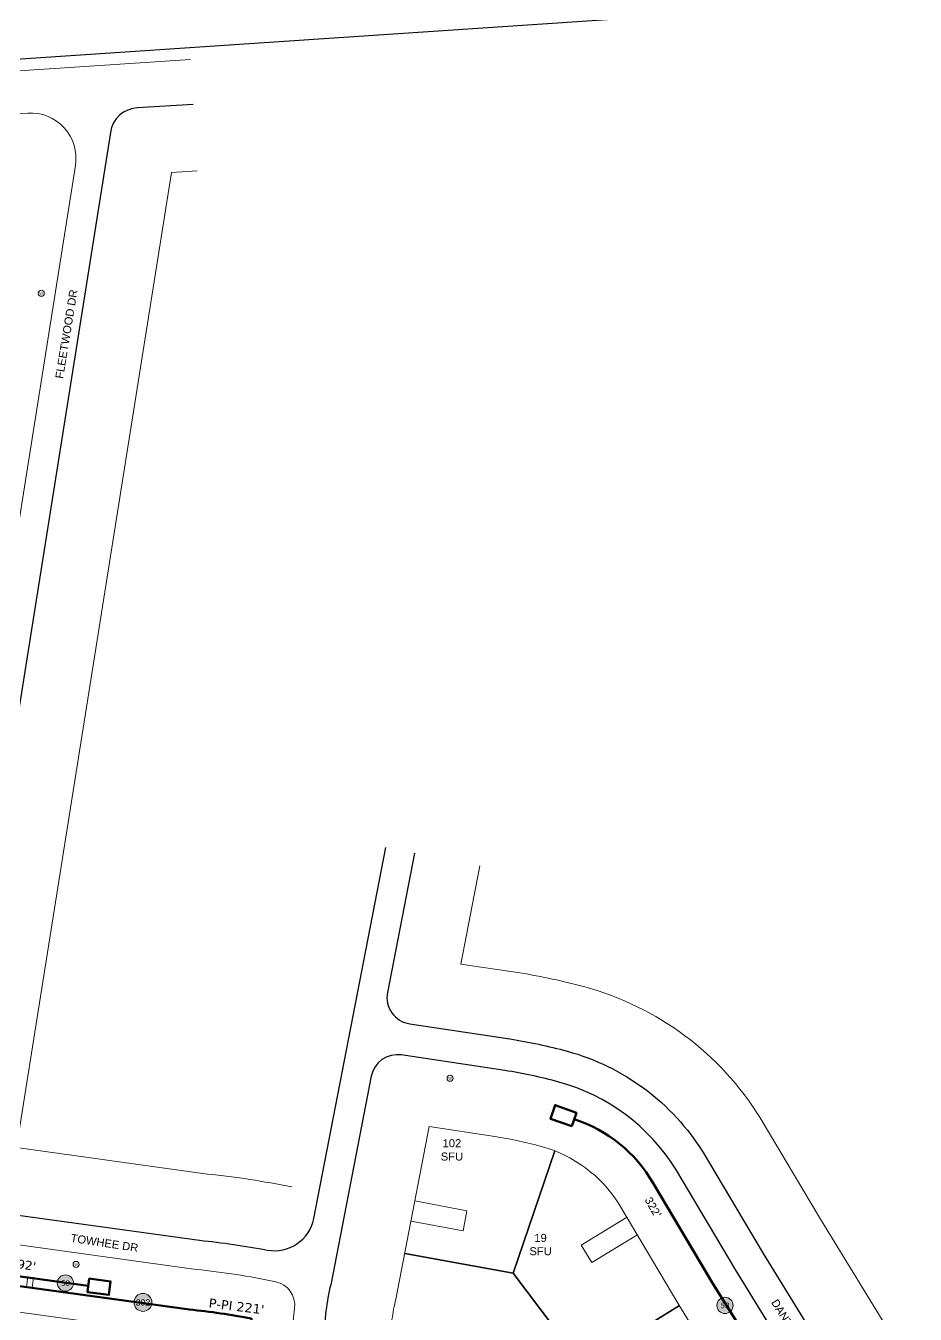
# Model space of a CAD drawing. Header units: inches. Extents: x 2013952 to 2016991, y 779373 to 782808.
# Drawn here: x 2015307 to 2015974, y 780652 to 781618 of the extents above; entities that cross this region are included whole.
import ezdxf
from ezdxf.enums import TextEntityAlignment as Align
from ezdxf.lldxf.tags import DXFTag

# ---------------------------------------------------------------- set-up
doc = ezdxf.new("R2010")
doc.units = ezdxf.units.IN
doc.header["$MEASUREMENT"] = 0
doc.linetypes.add('ACAD_ISO02W100', pattern=[15, 12, -3])
for name, color, linetype in [('8645CHH', 7, 'Continuous'), ('ADDRESS', 6, 'Continuous'), ('CONDUIT', 7, 'Continuous'), ('EOP', 150, 'Continuous'), ('FBT.FST', 1, 'Continuous'), ('FST', 1, 'Continuous'), ('INNERDUCT BUBBLE NUMBERS', 7, 'Continuous'), ('P-P VALUES', 7, 'Continuous'), ('parcels', 7, 'Continuous'), ('Placemark', 7, 'Continuous'), ('REELS BUBBLES', 87, 'Continuous'), ('STREET NAMES', 250, 'Continuous')]:
    doc.layers.add(name, color=color, linetype=linetype)
for name, color, linetype, lineweight in [('BURIED CABLE PROP', 1, 'BUR', 60), ('DRIVEWAYS', 250, 'Continuous', 20), ('FST PROP', 240, 'Continuous', 50), ('INNERDUCT LENGTH', 4, 'Continuous', 53), ('OVERLASH', 255, 'Continuous', 0), ('ROW', 102, 'ACAD_ISO02W100', 20), ('WaterMeter', 252, 'Continuous', 0)]:
    doc.layers.add(name, color=color, linetype=linetype, lineweight=lineweight)
doc.styles.add('Legend', font='calibri.ttf')
doc.styles.add('PROPOSED', font='calibri.ttf')
doc.styles.get("Standard").update_dxf_attribs({"font": 'arial.ttf'})
tags = doc.linetypes.add('BUR', pattern='A,4.693196,-0.073857,["B",Standard,S=0.5,R=0,X=0,Y=-0.25],-0.553701,4.679246', length=10).pattern_tags.tags
tags[6] = DXFTag(74, 10)
tags = doc.linetypes.add('EPV', pattern='A,3.309809,-0.120318,["EOP",Standard,S=0.477614,R=0,X=0,Y=-0.246604],-1.488372', length=4.918499).pattern_tags.tags
tags[6] = DXFTag(74, 10)
tags = doc.linetypes.add('RRW', pattern='A,0.90073,-0.315516,0.90073,-0.315516,0.90073,-0.120318,["R/W",Standard,S=0.477614,R=0,X=0,Y=-0.246604],-1.382879', length=4.836419).pattern_tags.tags
tags[14] = DXFTag(74, 10)

# ---------------------------------------------------------------- blocks, each defined once
blk = doc.blocks.new('W')
at = {"layer": 'WaterMeter', "color": 5}
blk.add_circle((0.03, 0.02), 2.28, dxfattribs=at)
blk.add_text('W', height=2.06, dxfattribs=at).set_placement((-1.36, -1.16))
blk = doc.blocks.new('FST_FBT')
at = {"layer": 'FST', "lineweight": 30}
h = blk.add_hatch(color=256, dxfattribs=at)
h.dxf.hatch_style = 1
h.paths.add_polyline_path([(5.29, 18.27), (0, 19.86), (-5.29, 18.27), (0, 16.69)])
at = {"layer": 'FBT.FST', "lineweight": 30}
blk.add_lwpolyline([(-5.29, 18.27), (0, 16.69), (5.29, 18.27), (0, 19.86)], close=True, dxfattribs=at)
blk.add_lwpolyline([(0, 16.69), (0, 0)], dxfattribs=at)
blk = doc.blocks.new('8645CHH')
at = {"layer": '8645CHH', "color": 1, "lineweight": 70}
blk.add_lwpolyline([(9.14, -5.9), (-7.87, -5.84), (-7.92, 4.93), (9.09, 4.88)], close=True, dxfattribs=at)
blk = doc.blocks.new('*U167')
at = {"linetype": 'Continuous', "lineweight": 0}
for p, q in [((0.55, 0.38), (-1.3, 0.3)), ((0.6, -0.62), (-1.26, -0.7))]:
    blk.add_line(p, q, dxfattribs=at)
blk = doc.blocks.new('*U416')
at = {"linetype": 'Continuous', "lineweight": 0, "true_color": 0xffffff}
h = blk.add_hatch(color=7, dxfattribs=at)
h.dxf.hatch_style = 1
h.paths.add_polyline_path([(-0.122, 0, 1), (0.122, 0, 1)])
at = {"color": 0, "linetype": 'ByBlock', "lineweight": -2}
blk.add_circle((0, 0), 0.122, dxfattribs=at)
at = {"color": 0, "linetype": 'ByBlock', "lineweight": -2, "style": 'PROPOSED'}
blk.add_attdef('CCFN', text='', height=0.0844, dxfattribs=at).set_placement((0, 0), align=Align.MIDDLE_CENTER)
at = {"color": 0, "linetype": 'ByBlock', "lineweight": -2, "flags": 104}
blk.add_attdef('CCFA', text='', height=0.0844, dxfattribs=at).set_placement((0.206, 0.09), align=Align.TOP_LEFT)

msp = doc.modelspace()

# ---------------------------------------------------------------- linework, layer by layer
at = {"layer": 'BURIED CABLE PROP', "color": 10, "lineweight": 70, "ltscale": 12}
msp.add_lwpolyline([(2016465.35, 780049.42), (2015968.9, 780259.43, -0.030793), (2015892.54, 780295.7, -0.030693), (2015794.78, 780350), (2015588.68, 780464.42, -0.319415), (2015475.89, 780649.29, 0.021253), (2015429.38, 780656.01), (2015227.21, 780683.88), (2014962.75, 780723.64), (2014880.11, 780743.08), (2014867.43, 780689.17), (2014834.33, 780697.33), (2014826.47, 780688.14), (2014830.28, 780708.79), (2014821.56, 780699.18), (2014803.09, 780702.14), (2014787.11, 780693.94), (2014773.77, 780685.02, 1.002818), (2014777.46, 780681.21)], format="xyb", dxfattribs=at)
at = {"layer": 'CONDUIT', "color": 4, "lineweight": 70}
msp.add_lwpolyline([(2015896.66, 780554.12), (2015882.89, 780578.06), (2015822.15, 780675.14), (2015777.12, 780750.83, 0.186408), (2015717.98, 780798.64)], format="xyb", dxfattribs=at)
msp.add_lwpolyline([(2015289.85, 780682.42), (2015353.44, 780673.78)], dxfattribs=at)
at = {"layer": 'DRIVEWAYS', "color": 1}
for points in [[(2015595.65, 780722.32), (2015634.75, 780715.12), (2015637.53, 780730.09), (2015598.49, 780737.42)], [(2015757.13, 780725.02), (2015723.18, 780704.33), (2015731.08, 780691.32), (2015765.07, 780711.86)]]:
    msp.add_lwpolyline(points, dxfattribs=at)
at = {"layer": 'EOP', "color": 6, "linetype": 'EPV', "lineweight": 0, "ltscale": 5}
for points in [[(2015430.18, 781593.07), (2015085.73, 781570.45, 0.349953), (2015035.94, 781525.1), (2014976.8, 781155.58), (2014926.52, 780824.11), (2014910.39, 780739.56), (2014893.64, 780687.01, -0.389225), (2014851.4, 780662.83, 0.068501), (2014730.76, 780673.2), (2014647.76, 780669.51, -0.474313), (2014607.78, 780714.24), (2014662.17, 781059.24, 0.076635), (2014665.26, 781150.75, 0.009876), (2014642.01, 781240.06, -0.039642), (2014608.29, 781367.62, -0.055965), (2014604.25, 781442.55), (2014610.91, 781587.9), (2014610.91, 781615.28), (2014606.43, 781632.31, 0.340097), (2014565.9, 781663.61), (2014533.49, 781663.68), (2014350.98, 781663.89, -0.047762), (2014292.42, 781669.32), (2014206.87, 781682.41)], [(2014956.85, 780810.71), (2014955.31, 780800, 0.412525), (2014973.81, 780775.1), (2015198.83, 780741.27, 0.411686), (2015223.83, 780759.57), (2015343.87, 781513.71, 0.481272), (2015308.07, 781552.98), (2015097.37, 781539.15, 0.349953), (2015066.03, 781510.59), (2015008.42, 781150.65), (2014956.85, 780810.71)], [(2015603.28, 780491.74, -0.338732), (2015508.21, 780656.91, 0.392552), (2015494.03, 780676.88, 0.025897), (2015434.39, 780686.12), (2015232.93, 780713.9), (2014961.91, 780754.64, 0.368284), (2014937.68, 780739.57), (2014914.51, 780666.88, 0.394025), (2014927.36, 780639.76)]]:
    msp.add_lwpolyline(points, format="xyb", dxfattribs=at)
at = {"layer": 'EOP', "color": 6, "linetype": 'EPV', "ltscale": 5}
for points in [[(2015432.2, 781559.51), (2015390.5, 781556.99, 0.351673), (2015370.1, 781538.49), (2015245.7, 780757.01, 0.420328), (2015264.42, 780731.76), (2015437.01, 780707.96, -0.021174), (2015487.7, 780700.57, 0.412856), (2015522.59, 780724.23), (2015576.62, 781002.46)], [(2015598.22, 780998.27), (2015577.93, 780893.8, 0.426731), (2015594.59, 780870.21), (2015669.68, 780858.92, -0.027289), (2015712.72, 780849.69, -0.189113), (2015814.69, 780773.74), (2015859.8, 780697.91), (2015944.44, 780560.26, -0.03052), (2015980.56, 780497.9, -0.164164), (2015991.64, 780430.61), (2015972.13, 780345.84, 0.341447), (2015995.09, 780307.91), (2016523.42, 780084.49, -0.086454), (2016703.1, 779973.12), (2016957.75, 779744.45)]]:
    msp.add_lwpolyline(points, format="xyb", dxfattribs=at)
msp.add_lwpolyline([(2015907.68, 780349.4, 0.456291), (2015952.42, 780365.22), (2015968.06, 780435.13, 0.163011), (2015959.24, 780486.88, 0.03084), (2015924.21, 780547.33), (2015839.27, 780685.49), (2015794.19, 780761.25, 0.188714), (2015706.42, 780826.53, 0.027232), (2015666.02, 780835.2), (2015588.32, 780846.88, 0.401806), (2015565.72, 780830.92), (2015535.35, 780674.58, 0.025925), (2015531.76, 780655.14, 0.341569), (2015613.71, 780513.41), (2015823.91, 780396.71, 0.028065)], format="xyb", close=True, dxfattribs=at)
at = {"layer": 'parcels'}
msp.add_lwpolyline([(2015768.64, 781624.66), (2015038.2, 781575.56), (2014941.28, 781568.21), (2015032.34, 782145.45), (2015883.44, 782203.33), (2015871.32, 782145.01), (2015856.08, 782071.67), (2015835.54, 781966.67), (2015811.16, 781842.05), (2015768.64, 781624.66)], close=True, dxfattribs=at)
for points in [[(2015703.44, 780774.92), (2015672.11, 780683.16), (2015590.84, 780698.02)], [(2015796.9, 780658.94), (2015724.47, 780614.18), (2015672.11, 780683.16), (2015703.44, 780774.92)], [(2015590.84, 780698.02), (2015672.11, 780683.16), (2015724.47, 780614.18), (2015682.36, 780532.48)], [(2015875.62, 780530.9), (2015836.34, 780506.18), (2015724.47, 780614.18), (2015796.9, 780658.94)]]:
    msp.add_lwpolyline(points, dxfattribs=at)
at = {"layer": 'ROW', "color": 3, "linetype": 'RRW', "lineweight": 0, "ltscale": 5}
for points in [[(2015506.1, 780747.91, 0.024377), (2015443.01, 780757.61), (2015299.57, 780777.39), (2015415.94, 781508.44), (2015435.21, 781509.6)], [(2015647.3, 780988.74), (2015632.98, 780915), (2015677.29, 780908.33, -0.027393), (2015725.85, 780897.93, -0.189728), (2015857.42, 780799.71), (2015902.59, 780723.79), (2015986.58, 780587.17, -0.029951), (2016025.02, 780520.78, -0.165955), (2016040.7, 780420.8), (2016024.36, 780349.82), (2016542.49, 780130.71, -0.086325), (2016736.43, 780010.39), (2016991.16, 779781.65)], [(2016908.31, 779689.39), (2016653.79, 779917.95, 0.086676), (2016495.22, 780016.07), (2015962.71, 780241.26, -0.030517), (2015884.83, 780278.23, -0.030367), (2015785.98, 780333.13), (2015581.28, 780446.77, -0.293949), (2015456.9, 780632.83, 0.013454), (2015428.45, 780636.46), (2015225.8, 780664.41), (2014978.07, 780701.65), (2014969.1, 780673.51, -0.319291), (2015110.12, 780527.08), (2015128.74, 780379.73)]]:
    msp.add_lwpolyline(points, format="xyb", dxfattribs=at)
msp.add_lwpolyline([(2015909.94, 780404.37), (2015918.83, 780444.07, 0.157484), (2015914.9, 780463.75, 0.031678), (2015882.1, 780520.37), (2015796.48, 780659.61), (2015751.52, 780735.17, 0.187463), (2015693.25, 780778.3, 0.027094), (2015658.39, 780785.78), (2015609.32, 780793.16), (2015584.22, 780663.9, 0.027825), (2015581.32, 780648.53, 0.350554), (2015635.08, 780558.73), (2015849.59, 780439.64, 0.021648)], format="xyb", close=True, dxfattribs=at)

# ---------------------------------------------------------------- block references
at = {"layer": '8645CHH', "color": 1, "lineweight": 50, "rotation": 340.5220214769215}
msp.add_blockref('8645CHH', (2015709.48, 780801.97), dxfattribs=at)
at = {"layer": '8645CHH', "color": 1, "lineweight": 50, "xscale": 0.957792149681652, "yscale": 0.957792149681652, "zscale": 0.957792149681652, "rotation": 172.3448434353584}
msp.add_blockref('8645CHH', (2015362.1, 780672.61), dxfattribs=at)
at = {"layer": 'FST PROP', "color": 1, "lineweight": 50, "xscale": 3, "yscale": 3, "zscale": 3, "rotation": 201.4196483461025}
msp.add_blockref('FST_FBT', (2015276.92, 780677.25), dxfattribs=at)
at = {"layer": 'INNERDUCT BUBBLE NUMBERS', "color": 5, "lineweight": 0, "xscale": 50, "yscale": 50, "zscale": 50}
for p, values in [((2015336.39, 780675.86), {'CCFN': '50'}), ((2015831.06, 780659.09), {'CCFN': '53'})]:
    msp.add_blockref('*U416', p, dxfattribs=at).add_auto_attribs(values)
at = {"layer": 'OVERLASH', "xscale": 4.261560168741378, "yscale": 4.261560168741378, "zscale": 4.261560168741378, "rotation": 260.346747593906}
msp.add_blockref('*U167', (2015310.2, 780674.94), dxfattribs=at)
at = {"layer": 'Placemark', "lineweight": 70}
for p in [(2015318.2, 781417.91), (2015624.87, 780829.36), (2015344.36, 780689.78)]:
    msp.add_blockref('W', p, dxfattribs=at)
at = {"layer": 'REELS BUBBLES', "color": 250, "lineweight": 0, "xscale": 55, "yscale": 55, "zscale": 55}
msp.add_blockref('*U416', (2015394.53, 780661.35), dxfattribs=at).add_auto_attribs({'CCFN': '302'})

# ---------------------------------------------------------------- texts
at = {"layer": 'ADDRESS', "color": 7, "lineweight": 50, "char_height": 6, "width": 21.5316, "attachment_point": 2}
for s, insert in [('102 SFU', (2015626.25, 780783.72)), ('19 SFU', (2015692.76, 780712.72))]:
    msp.add_mtext(s, dxfattribs=dict(at, insert=insert))
at = {"layer": 'INNERDUCT LENGTH', "color": 3, "style": 'Legend'}
msp.add_text("322'", height=6, rotation=299.46988, dxfattribs=at).set_placement((2015770.53, 780738.39))
at = {"layer": 'INNERDUCT LENGTH', "color": 3, "insert": (2015307.25, 780689.3), "char_height": 6.6922, "width": 13.5054, "attachment_point": 5, "rotation": 350.73452, "style": 'Legend'}
msp.add_mtext("{\\fVerdana|b0|i0|c0|p34;92'}", dxfattribs=at)
at = {"layer": 'P-P VALUES', "color": 4, "insert": (2015464.71, 780658.44), "char_height": 7, "width": 45.5667, "attachment_point": 5, "rotation": 352.96606, "style": 'Legend'}
msp.add_mtext("\\pxt4;{\\fVerdana|b0|i0|c0|p34;P-PI 221'}", dxfattribs=at)
at = {"layer": 'STREET NAMES', "color": 7, "char_height": 6, "width": 69.8967, "attachment_point": 7}
for s, insert, rotation in [('FLEETWOOD DR ', (2015334.7, 781353.48), 80.69788), ('TOWHEE DR ', (2015339.92, 780706.77), 351.35392)]:
    msp.add_mtext(s, dxfattribs=dict(at, insert=insert, rotation=rotation))
at = {"layer": 'STREET NAMES', "color": 7, "insert": (2015870.6, 780664.49), "char_height": 6, "width": 68.7125, "attachment_point": 1, "rotation": 301.58499, "style": 'PROPOSED'}
msp.add_mtext('DANTZLER DR', dxfattribs=at)

doc.saveas('drawing.dxf')
